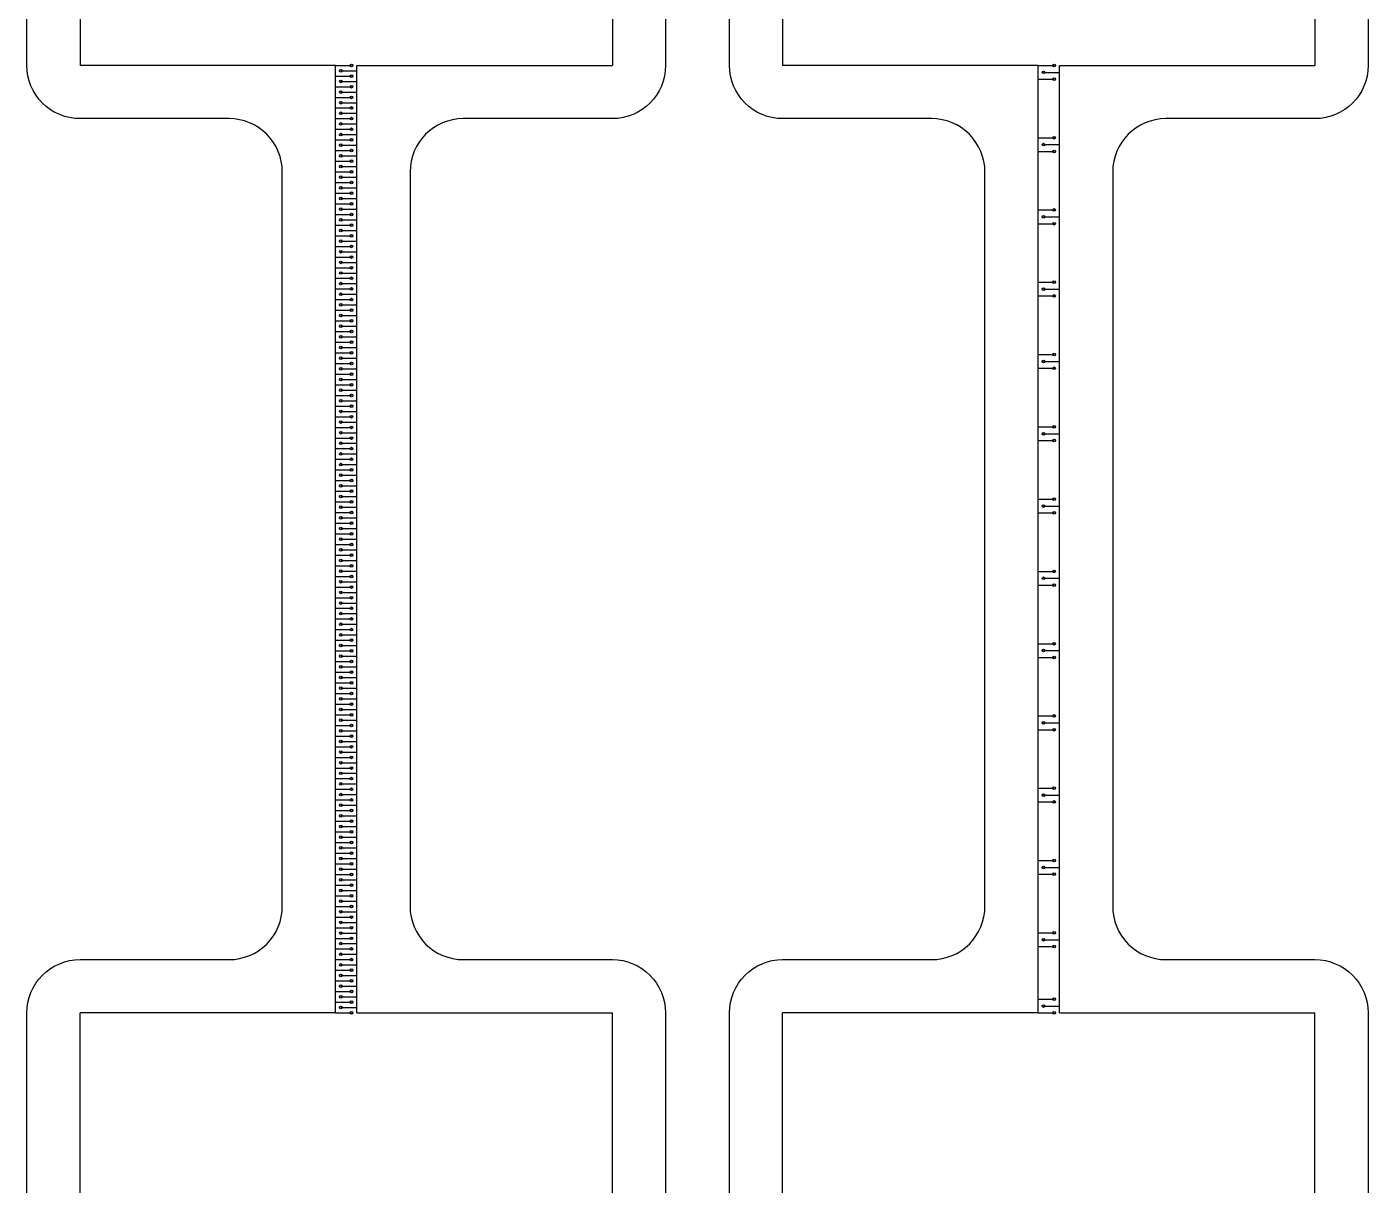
# Model space of a CAD drawing. Header units: millimetres. Extents: x 0 to 40, y 0 to 70.
# Drawn here: x 20.2 to 32.8, y 10.88 to 21.76 of the extents above; entities that cross this region are included whole.
import ezdxf

# ---------------------------------------------------------------- set-up
doc = ezdxf.new("R2010")
doc.units = ezdxf.units.MM
doc.layers.add('Al Foil', color=2, linetype='Continuous')
doc.layers.add('Cut Through All', color=3, linetype='Continuous')

msp = doc.modelspace()

# ---------------------------------------------------------------- linework, layer by layer
at = {"layer": 'Al Foil'}
for p, q in [((20.7, 31.4), (20.7, 21.4)), ((25.7, 31.4), (25.7, 21.4)), ((27.3, 31.4), (27.3, 21.4)), ((32.3, 31.4), (32.3, 21.4)), ((23.1, 21.4), (20.7, 21.4)), ((23.1, 12.5), (23.1, 21.4)), ((23.1, 21.4), (23.25, 21.4)), ((23.1, 21.3), (23.25, 21.3)), ((23.15, 21.35), (23.3, 21.35)), ((23.3, 12.5), (23.3, 21.4)), ((23.3, 21.4), (25.7, 21.4)), ((29.7, 21.4), (27.3, 21.4)), ((29.7, 12.5), (29.7, 21.4)), ((29.7, 21.4), (29.85, 21.4)), ((29.75, 21.335), (29.9, 21.335)), ((29.9, 12.5), (29.9, 21.4)), ((29.9, 21.4), (32.3, 21.4)), ((23.1, 21.2), (23.25, 21.2)), ((23.15, 21.25), (23.3, 21.25)), ((29.7, 21.271), (29.85, 21.271)), ((23.1, 21.1), (23.25, 21.1)), ((23.15, 21.15), (23.3, 21.15)), ((23.15, 21.05), (23.3, 21.05)), ((23.1, 21), (23.25, 21)), ((23.15, 20.95), (23.3, 20.95)), ((23.1, 20.9), (23.25, 20.9)), ((23.1, 20.8), (23.25, 20.8)), ((23.15, 20.85), (23.3, 20.85)), ((23.1, 20.7), (23.25, 20.7)), ((23.15, 20.75), (23.3, 20.75)), ((29.7, 20.721), (29.85, 20.721)), ((23.1, 20.6), (23.25, 20.6)), ((23.15, 20.65), (23.3, 20.65)), ((23.15, 20.55), (23.3, 20.55)), ((29.7, 20.592), (29.85, 20.592)), ((29.75, 20.656), (29.9, 20.656)), ((23.1, 20.5), (23.25, 20.5)), ((23.15, 20.45), (23.3, 20.45)), ((23.1, 20.4), (23.25, 20.4)), ((23.1, 20.3), (23.25, 20.3)), ((23.15, 20.35), (23.3, 20.35)), ((23.1, 20.2), (23.25, 20.2)), ((23.15, 20.25), (23.3, 20.25)), ((23.1, 20.1), (23.25, 20.1)), ((23.15, 20.15), (23.3, 20.15)), ((23.15, 20.05), (23.3, 20.05)), ((29.7, 20.042), (29.85, 20.042)), ((23.1, 20), (23.25, 20)), ((23.15, 19.95), (23.3, 19.95)), ((29.7, 19.913), (29.85, 19.913)), ((29.75, 19.977), (29.9, 19.977)), ((23.1, 19.9), (23.25, 19.9)), ((23.1, 19.8), (23.25, 19.8)), ((23.15, 19.85), (23.3, 19.85)), ((23.1, 19.7), (23.25, 19.7)), ((23.15, 19.75), (23.3, 19.75)), ((23.1, 19.6), (23.25, 19.6)), ((23.15, 19.65), (23.3, 19.65)), ((23.15, 19.55), (23.3, 19.55)), ((23.1, 19.5), (23.25, 19.5)), ((23.15, 19.45), (23.3, 19.45)), ((23.1, 19.4), (23.25, 19.4)), ((23.1, 19.3), (23.25, 19.3)), ((23.15, 19.35), (23.3, 19.35)), ((29.7, 19.363), (29.85, 19.363)), ((29.75, 19.298), (29.9, 19.298)), ((23.1, 19.2), (23.25, 19.2)), ((23.15, 19.25), (23.3, 19.25)), ((29.7, 19.234), (29.85, 19.234)), ((23.1, 19.1), (23.25, 19.1)), ((23.15, 19.15), (23.3, 19.15)), ((23.15, 19.05), (23.3, 19.05)), ((23.1, 19), (23.25, 19)), ((23.15, 18.95), (23.3, 18.95)), ((23.1, 18.9), (23.25, 18.9)), ((23.1, 18.8), (23.25, 18.8)), ((23.15, 18.85), (23.3, 18.85)), ((23.1, 18.7), (23.25, 18.7)), ((23.15, 18.75), (23.3, 18.75)), ((23.15, 18.65), (23.3, 18.65)), ((29.7, 18.684), (29.85, 18.684)), ((23.1, 18.6), (23.25, 18.6)), ((23.15, 18.55), (23.3, 18.55)), ((29.7, 18.555), (29.85, 18.555)), ((29.75, 18.619), (29.9, 18.619)), ((23.1, 18.5), (23.25, 18.5)), ((23.1, 18.4), (23.25, 18.4)), ((23.15, 18.45), (23.3, 18.45)), ((23.1, 18.3), (23.25, 18.3)), ((23.15, 18.35), (23.3, 18.35)), ((23.1, 18.2), (23.25, 18.2)), ((23.15, 18.25), (23.3, 18.25)), ((23.15, 18.15), (23.3, 18.15)), ((23.1, 18.1), (23.25, 18.1)), ((23.15, 18.05), (23.3, 18.05)), ((23.1, 18), (23.25, 18)), ((23.1, 17.9), (23.25, 17.9)), ((23.15, 17.95), (23.3, 17.95)), ((29.7, 18.005), (29.85, 18.005)), ((29.75, 17.94), (29.9, 17.94)), ((23.1, 17.8), (23.25, 17.8)), ((23.15, 17.85), (23.3, 17.85)), ((29.7, 17.876), (29.85, 17.876)), ((23.1, 17.7), (23.25, 17.7)), ((23.15, 17.75), (23.3, 17.75)), ((23.15, 17.65), (23.3, 17.65)), ((23.1, 17.6), (23.25, 17.6)), ((23.15, 17.55), (23.3, 17.55)), ((23.1, 17.5), (23.25, 17.5)), ((23.1, 17.4), (23.25, 17.4)), ((23.15, 17.45), (23.3, 17.45)), ((23.1, 17.3), (23.25, 17.3)), ((23.15, 17.35), (23.3, 17.35)), ((29.7, 17.326), (29.85, 17.326)), ((23.1, 17.2), (23.25, 17.2)), ((23.15, 17.25), (23.3, 17.25)), ((23.15, 17.15), (23.3, 17.15)), ((29.7, 17.197), (29.85, 17.197)), ((29.75, 17.261), (29.9, 17.261)), ((23.1, 17.1), (23.25, 17.1)), ((23.15, 17.05), (23.3, 17.05)), ((23.1, 17), (23.25, 17)), ((23.1, 16.9), (23.25, 16.9)), ((23.15, 16.95), (23.3, 16.95)), ((23.1, 16.8), (23.25, 16.8)), ((23.15, 16.85), (23.3, 16.85)), ((23.1, 16.7), (23.25, 16.7)), ((23.15, 16.75), (23.3, 16.75)), ((23.15, 16.65), (23.3, 16.65)), ((29.7, 16.647), (29.85, 16.647)), ((23.1, 16.6), (23.25, 16.6)), ((23.15, 16.55), (23.3, 16.55)), ((29.7, 16.518), (29.85, 16.518)), ((29.75, 16.582), (29.9, 16.582)), ((23.1, 16.5), (23.25, 16.5)), ((23.1, 16.4), (23.25, 16.4)), ((23.15, 16.45), (23.3, 16.45)), ((23.1, 16.3), (23.25, 16.3)), ((23.15, 16.35), (23.3, 16.35)), ((23.1, 16.2), (23.25, 16.2)), ((23.15, 16.25), (23.3, 16.25)), ((23.15, 16.15), (23.3, 16.15)), ((23.1, 16.1), (23.25, 16.1)), ((23.15, 16.05), (23.3, 16.05)), ((23.1, 16), (23.25, 16)), ((23.1, 15.9), (23.25, 15.9)), ((23.15, 15.95), (23.3, 15.95)), ((29.7, 15.968), (29.85, 15.968)), ((29.75, 15.903), (29.9, 15.903)), ((23.1, 15.8), (23.25, 15.8)), ((23.15, 15.85), (23.3, 15.85)), ((29.7, 15.839), (29.85, 15.839)), ((23.1, 15.7), (23.25, 15.7)), ((23.15, 15.75), (23.3, 15.75)), ((23.15, 15.65), (23.3, 15.65)), ((23.1, 15.6), (23.25, 15.6)), ((23.1, 15.5), (23.25, 15.5)), ((23.15, 15.55), (23.3, 15.55)), ((23.1, 15.4), (23.25, 15.4)), ((23.15, 15.45), (23.3, 15.45)), ((23.1, 15.3), (23.25, 15.3)), ((23.15, 15.35), (23.3, 15.35)), ((23.15, 15.25), (23.3, 15.25)), ((29.7, 15.289), (29.85, 15.289)), ((23.1, 15.2), (23.25, 15.2)), ((23.15, 15.15), (23.3, 15.15)), ((29.7, 15.16), (29.85, 15.16)), ((29.75, 15.224), (29.9, 15.224)), ((23.1, 15.1), (23.25, 15.1)), ((23.1, 15), (23.25, 15)), ((23.15, 15.05), (23.3, 15.05)), ((23.1, 14.9), (23.25, 14.9)), ((23.15, 14.95), (23.3, 14.95)), ((23.1, 14.8), (23.25, 14.8)), ((23.15, 14.85), (23.3, 14.85)), ((23.15, 14.75), (23.3, 14.75)), ((23.1, 14.7), (23.25, 14.7)), ((23.15, 14.65), (23.3, 14.65)), ((23.1, 14.6), (23.25, 14.6)), ((23.1, 14.5), (23.25, 14.5)), ((23.15, 14.55), (23.3, 14.55)), ((29.7, 14.61), (29.85, 14.61)), ((29.75, 14.545), (29.9, 14.545)), ((23.1, 14.4), (23.25, 14.4)), ((23.15, 14.45), (23.3, 14.45)), ((29.7, 14.481), (29.85, 14.481)), ((23.1, 14.3), (23.25, 14.3)), ((23.15, 14.35), (23.3, 14.35)), ((23.15, 14.25), (23.3, 14.25)), ((23.1, 14.2), (23.25, 14.2)), ((23.15, 14.15), (23.3, 14.15)), ((23.1, 14.1), (23.25, 14.1)), ((23.1, 14), (23.25, 14)), ((23.15, 14.05), (23.3, 14.05)), ((23.1, 13.9), (23.25, 13.9)), ((23.15, 13.95), (23.3, 13.95)), ((29.7, 13.931), (29.85, 13.931)), ((29.75, 13.866), (29.9, 13.866)), ((23.1, 13.8), (23.25, 13.8)), ((23.15, 13.85), (23.3, 13.85)), ((23.15, 13.75), (23.3, 13.75)), ((29.7, 13.802), (29.85, 13.802)), ((23.1, 13.7), (23.25, 13.7)), ((23.15, 13.65), (23.3, 13.65)), ((23.1, 13.6), (23.25, 13.6)), ((23.1, 13.5), (23.25, 13.5)), ((23.15, 13.55), (23.3, 13.55)), ((23.1, 13.4), (23.25, 13.4)), ((23.15, 13.45), (23.3, 13.45)), ((23.1, 13.3), (23.25, 13.3)), ((23.15, 13.35), (23.3, 13.35)), ((23.15, 13.25), (23.3, 13.25)), ((29.7, 13.252), (29.85, 13.252)), ((23.1, 13.2), (23.25, 13.2)), ((23.15, 13.15), (23.3, 13.15)), ((29.7, 13.123), (29.85, 13.123)), ((29.75, 13.187), (29.9, 13.187)), ((23.1, 13.1), (23.25, 13.1)), ((23.1, 13), (23.25, 13)), ((23.15, 13.05), (23.3, 13.05)), ((23.1, 12.9), (23.25, 12.9)), ((23.15, 12.95), (23.3, 12.95)), ((23.1, 12.8), (23.25, 12.8)), ((23.15, 12.85), (23.3, 12.85)), ((23.15, 12.75), (23.3, 12.75)), ((23.1, 12.7), (23.25, 12.7)), ((23.15, 12.65), (23.3, 12.65)), ((29.7, 12.629), (29.85, 12.629)), ((20.7, 2.5), (20.7, 12.5)), ((23.1, 12.5), (20.7, 12.5)), ((23.1, 12.6), (23.25, 12.6)), ((23.1, 12.5), (23.1, 12.55)), ((23.1, 12.5), (23.25, 12.5)), ((23.15, 12.55), (23.3, 12.55)), ((23.3, 12.5), (25.7, 12.5)), ((25.7, 2.5), (25.7, 12.5)), ((27.3, 2.5), (27.3, 12.5)), ((29.7, 12.5), (27.3, 12.5)), ((29.7, 12.5), (29.85, 12.5)), ((29.75, 12.564), (29.9, 12.564)), ((29.9, 12.5), (32.3, 12.5)), ((32.3, 2.5), (32.3, 12.5))]:
    msp.add_line(p, q, dxfattribs=at)
for centre in [(23.15, 21.35), (23.25, 21.4), (23.25, 21.3), (29.75, 21.335), (29.85, 21.4), (23.15, 21.25), (23.25, 21.2), (29.85, 21.271), (23.15, 21.15), (23.15, 21.05), (23.25, 21.1), (23.15, 20.95), (23.25, 21), (23.15, 20.85), (23.25, 20.9), (23.25, 20.8), (23.15, 20.75), (23.25, 20.7), (29.75, 20.656), (29.85, 20.721), (23.15, 20.65), (23.15, 20.55), (23.25, 20.6), (29.85, 20.592), (23.15, 20.45), (23.25, 20.5), (23.25, 20.4), (23.15, 20.35), (23.25, 20.3), (23.15, 20.25), (23.15, 20.15), (23.25, 20.2), (23.15, 20.05), (23.25, 20.1), (29.85, 20.042), (23.15, 19.95), (23.25, 20), (23.25, 19.9), (29.75, 19.977), (29.85, 19.913), (23.15, 19.85), (23.25, 19.8), (23.15, 19.75), (23.15, 19.65), (23.25, 19.7), (23.15, 19.55), (23.25, 19.6), (23.15, 19.45), (23.25, 19.5), (23.25, 19.4), (23.15, 19.35), (23.25, 19.3), (29.75, 19.298), (29.85, 19.363), (23.15, 19.25), (23.15, 19.15), (23.25, 19.2), (29.85, 19.234), (23.15, 19.05), (23.25, 19.1), (23.15, 18.95), (23.25, 19), (23.25, 18.9), (23.15, 18.85), (23.25, 18.8), (23.15, 18.75), (23.15, 18.65), (23.25, 18.7), (29.85, 18.684), (23.15, 18.55), (23.25, 18.6), (29.75, 18.619), (29.85, 18.555), (23.15, 18.45), (23.25, 18.5), (23.25, 18.4), (23.15, 18.35), (23.25, 18.3), (23.15, 18.25), (23.15, 18.15), (23.25, 18.2), (23.15, 18.05), (23.25, 18.1), (23.15, 17.95), (23.25, 18), (23.25, 17.9), (29.75, 17.94), (29.85, 18.005), (23.15, 17.85), (23.25, 17.8), (29.85, 17.876), (23.15, 17.75), (23.15, 17.65), (23.25, 17.7), (23.15, 17.55), (23.25, 17.6), (23.15, 17.45), (23.25, 17.5), (23.25, 17.4), (23.15, 17.35), (23.15, 17.25), (23.25, 17.3), (29.75, 17.261), (29.85, 17.326), (23.15, 17.15), (23.25, 17.2), (29.85, 17.197), (23.15, 17.05), (23.25, 17.1), (23.25, 17), (23.15, 16.95), (23.25, 16.9), (23.15, 16.85), (23.15, 16.75), (23.25, 16.8), (23.15, 16.65), (23.25, 16.7), (29.85, 16.647), (23.15, 16.55), (23.25, 16.6), (23.25, 16.5), (29.75, 16.582), (29.85, 16.518), (23.15, 16.45), (23.25, 16.4), (23.15, 16.35), (23.15, 16.25), (23.25, 16.3), (23.15, 16.15), (23.25, 16.2), (23.15, 16.05), (23.25, 16.1), (23.25, 16), (23.15, 15.95), (23.25, 15.9), (29.75, 15.903), (29.85, 15.968), (23.15, 15.85), (23.15, 15.75), (23.25, 15.8), (29.85, 15.839), (23.15, 15.65), (23.25, 15.7), (23.15, 15.55), (23.25, 15.6), (23.25, 15.5), (23.15, 15.45), (23.25, 15.4), (23.15, 15.35), (23.15, 15.25), (23.25, 15.3), (29.85, 15.289), (23.15, 15.15), (23.25, 15.2), (29.75, 15.224), (29.85, 15.16), (23.15, 15.05), (23.25, 15.1), (23.25, 15), (23.15, 14.95), (23.25, 14.9), (23.15, 14.85), (23.15, 14.75), (23.25, 14.8), (23.15, 14.65), (23.25, 14.7), (29.85, 14.61), (23.15, 14.55), (23.25, 14.6), (23.25, 14.5), (29.75, 14.545), (29.85, 14.481), (23.15, 14.45), (23.25, 14.4), (23.15, 14.35), (23.15, 14.25), (23.25, 14.3), (23.15, 14.15), (23.25, 14.2), (23.25, 14.1), (23.15, 14.05), (23.25, 14), (23.15, 13.95), (23.15, 13.85), (23.25, 13.9), (29.75, 13.866), (29.85, 13.931), (23.15, 13.75), (23.25, 13.8), (29.85, 13.802), (23.15, 13.65), (23.25, 13.7), (23.25, 13.6), (23.15, 13.55), (23.25, 13.5), (23.15, 13.45), (23.15, 13.35), (23.25, 13.4), (23.15, 13.25), (23.25, 13.3), (29.85, 13.252), (23.15, 13.15), (23.25, 13.2), (23.25, 13.1), (29.75, 13.187), (29.85, 13.123), (23.15, 13.05), (23.25, 13), (23.15, 12.95), (23.15, 12.85), (23.25, 12.9), (23.15, 12.75), (23.25, 12.8), (23.15, 12.65), (23.25, 12.7), (23.25, 12.6), (29.85, 12.629), (23.15, 12.55), (23.25, 12.5), (29.75, 12.564), (29.85, 12.5)]:
    msp.add_circle(centre, 0.0125, dxfattribs=at)
at = {"layer": 'Cut Through All'}
for points in [[(20.7, 2, -0.414214), (20.2, 2.5), (20.2, 12.5, -0.414214), (20.7, 13), (22.1, 13, 0.414214), (22.6, 13.5), (22.6, 20.4, 0.414214), (22.1, 20.9), (20.7, 20.9, -0.414214), (20.2, 21.4), (20.2, 31.4, -0.414214), (20.7, 31.9), (25.7, 31.9, -0.414214), (26.2, 31.4), (26.2, 21.4, -0.414182), (25.7, 20.9), (24.3, 20.9, 0.414182), (23.8, 20.4), (23.8, 13.5, 0.414214), (24.3, 13), (25.7, 13, -0.414214), (26.2, 12.5), (26.2, 2.5, -0.414214), (25.7, 2)], [(27.3, 2, -0.414214), (26.8, 2.5), (26.8, 12.5, -0.414214), (27.3, 13), (28.7, 13, 0.414214), (29.2, 13.5), (29.2, 20.4, 0.414214), (28.7, 20.9), (27.3, 20.9, -0.414214), (26.8, 21.4), (26.8, 31.4, -0.414214), (27.3, 31.9), (32.3, 31.9, -0.414214), (32.8, 31.4), (32.8, 21.4, -0.414182), (32.3, 20.9), (30.9, 20.9, 0.414182), (30.4, 20.4), (30.4, 13.5, 0.414214), (30.9, 13), (32.3, 13, -0.414214), (32.8, 12.5), (32.8, 2.5, -0.414214), (32.3, 2)]]:
    msp.add_lwpolyline(points, format="xyb", close=True, dxfattribs=at)

doc.saveas('drawing.dxf')
